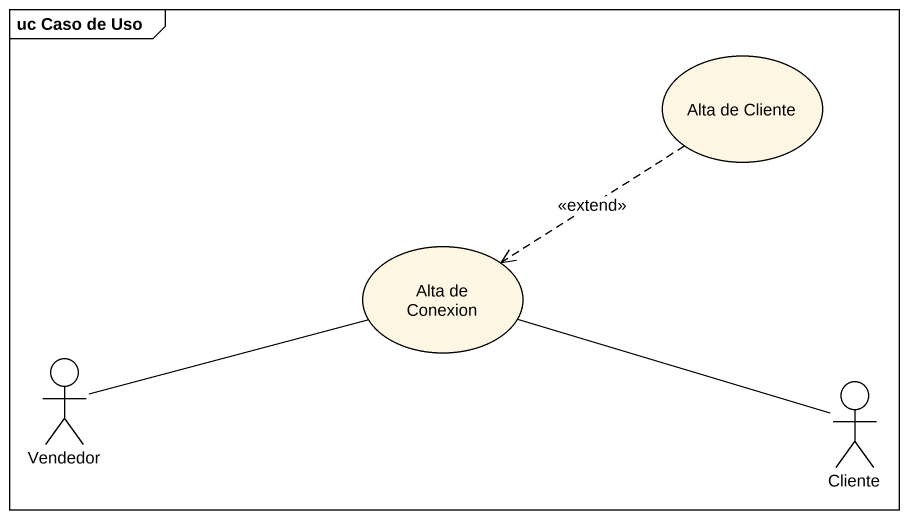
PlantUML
@startuml
mainframe uc Caso de Uso
usecase "Alta de Cliente" as Alta_de_Cliente
usecase "Alta de Conexion" as Alta_de_Conexion
actor Vendedor
actor Cliente
Alta_de_Cliente ..> Alta_de_Conexion : <<extend>>
Vendedor -right- Alta_de_Conexion
Cliente -left- Alta_de_Conexion
@enduml
